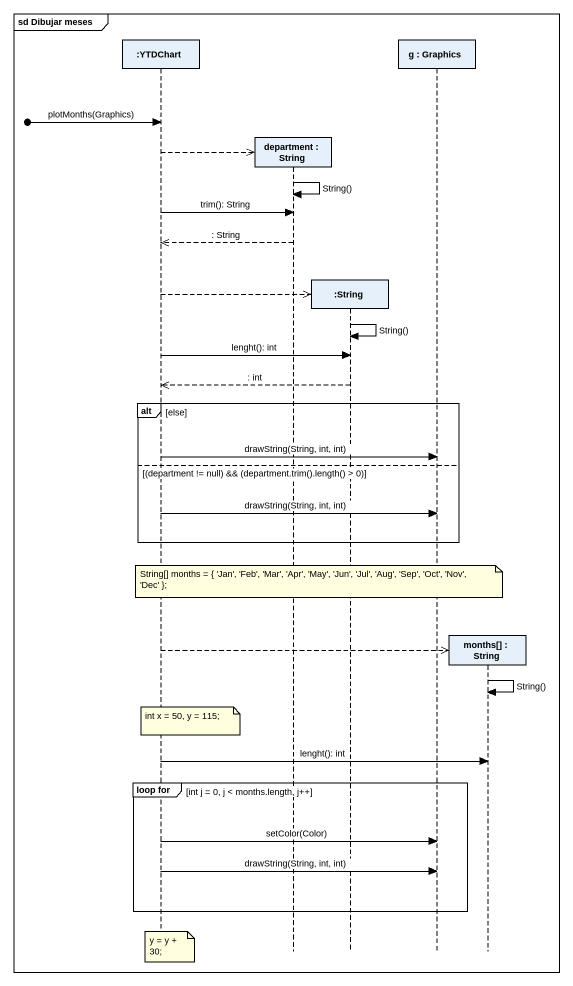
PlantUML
@startuml
mainframe sd Dibujar meses
hide footbox
participant ":YTDChart" as YTDChart
participant "department : String" as department
participant ":String" as String
participant "g : Graphics" as g
participant "months[] : String" as months

[o-> YTDChart : plotMonths(Graphics)
YTDChart -->> department **
department -> department : String()
YTDChart -> department : trim(): String
department -->> YTDChart : : String
YTDChart -->> String **
String -> String : String()
YTDChart -> String : lenght(): int
String -->> YTDChart : : int
alt else
  YTDChart -> g : drawString(String, int, int)
else (department != null) && (department.trim().length() > 0)
  YTDChart -> g : drawString(String, int, int)
end
note over department : String[] months = { 'Jan', 'Feb', 'Mar', 'Apr', 'May', 'Jun', 'Jul', 'Aug', 'Sep', 'Oct', 'Nov', 'Dec' };
YTDChart -->> months **
months -> months : String()
note over YTDChart : int x = 50, y = 115;
YTDChart -> months : lenght(): int
group loop for [int j = 0, j < months.length, j++]
  YTDChart -> g : setColor(Color)
  YTDChart -> g : drawString(String, int, int)
end
note over YTDChart : y = y + 30;
@enduml
